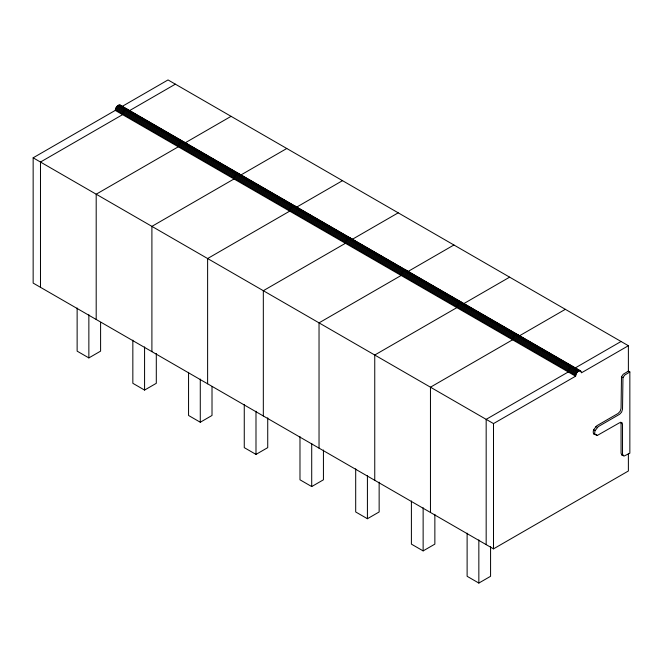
<?xml version="1.0" encoding="UTF-8"?>
<svg xmlns="http://www.w3.org/2000/svg" width="663" height="663" viewBox="0 0 663 663"><rect width="100%" height="100%" fill="white"/><g stroke="black" fill="none" stroke-linecap="round" stroke-linejoin="round"><path stroke-width="0.99" d="M628.383 453.393L628.383 470.995L493.504 548.865L33.15 283.084L33.15 157.811L115.254 110.406C115.453 107.97 117.376 104.464 120.235 105.16L580.589 370.94L581.468 372.805L628.383 345.721L628.383 371.603M33.15 157.811L493.504 423.591L575.608 376.194C575.807 373.75 577.73 370.244 580.589 370.94M621.496 376.783L621.057 408.358L620.17 411.234L618.123 413.439L596.866 425.712L593.634 429.773A5.934 3.431 -60 0 0 593.634 433.834L597.305 435.442L619.59 422.745L621.637 422.58L622.516 424.436L622.516 454.064L622.963 455.506L623.982 456.094L629.85 453.219L629.85 371.96L628.383 371.114L623.253 374.247L621.496 376.783L622.963 377.628L622.516 409.204L621.637 412.079L619.59 414.284L598.333 426.558L595.101 430.619A5.934 3.431 -60 0 0 595.101 434.679M622.963 377.628L624.72 375.092L629.85 371.96M122 106.511L168.029 79.933L628.383 345.721M129.335 110.746L175.363 84.168M185.043 142.91L231.072 116.332M240.752 175.073L286.781 148.495M296.469 207.237L342.498 180.659M77.132 307.988L77.132 351.141L88.859 357.912L100.594 351.141L100.594 322.367M351.291 239.915L398.206 212.831M132.84 340.152L132.84 383.305L144.575 390.076L156.302 383.305L156.302 353.512M407.886 271.565L453.915 244.995M188.557 372.316L188.557 415.469L200.284 422.24L212.011 415.469L212.011 386.703M463.603 303.729L509.632 277.159M244.266 404.48L244.266 447.633L255.993 454.404L267.728 447.633L267.728 417.839M519.311 335.901L565.34 309.323M299.983 436.644L299.983 479.797L311.709 486.567L323.436 479.797L323.436 450.003M575.02 368.064L621.057 341.486M355.691 468.807L355.691 511.96L367.418 518.731L379.145 511.96L379.145 482.167M411.4 500.979L411.4 544.124L423.135 550.895L434.862 544.124L434.862 514.331M467.117 533.143L467.117 576.296L478.843 583.067L490.57 576.296L490.57 546.494M623.253 455.166L621.935 455.083L621.057 453.219L621.057 423.591L620.618 422.157L622.076 423.002M593.634 433.834L595.101 434.34M119.647 104.994L581.028 371.363M118.917 105.077L579.271 370.857M118.18 105.326L578.534 371.114M117.45 105.923L577.805 371.703M116.721 106.685L577.067 372.465M116.133 107.53L576.487 373.31M115.694 108.459L576.048 374.247M115.395 109.478L575.749 375.258M115.254 110.406L575.608 376.194M595.838 426.466L597.305 427.32M593.634 429.773L595.101 430.619M595.838 434.596L597.305 435.442M621.496 454.661L622.963 455.506M517.985 334.972L517.546 334.55C514.687 333.845 512.764 337.351 512.565 339.796L430.461 387.192L430.461 512.466M406.56 270.637L406.121 270.214C403.27 269.518 401.347 273.023 401.14 275.468L319.036 322.864L319.036 448.138M295.143 206.309L294.704 205.886C291.844 205.19 289.922 208.696 289.714 211.132L207.618 258.537L207.618 383.811M183.717 141.981L183.278 141.559C180.419 140.863 178.496 144.368 178.297 146.805L96.193 194.209L96.193 319.483M120.235 105.16L120.674 105.583M573.992 367.808L573.255 366.714C570.404 366.017 568.481 369.523 568.274 371.96L486.17 419.356L486.17 544.638M462.567 303.48L461.838 302.378C458.978 301.682 457.056 305.187 456.848 307.632L374.752 355.028L374.752 480.302M351.15 239.152L350.412 238.05C347.553 237.354 345.63 240.86 345.431 243.296L263.327 290.701L263.327 415.974M239.724 174.825L238.987 173.723C236.136 173.026 234.213 176.532 234.006 178.969L151.902 226.373L151.902 351.647M128.299 110.489L127.569 109.395C124.71 108.699 122.788 112.204 122.58 114.641L40.484 162.037L40.484 287.319M493.504 423.591L493.504 548.865M478.843 539.914L478.843 583.067M423.135 507.75L423.135 550.895M367.418 475.586L367.418 518.731M311.709 443.414L311.709 486.567M255.993 411.251L255.993 454.404M200.284 379.087L200.284 422.24M144.575 346.923L144.575 390.076M88.859 314.759L88.859 357.912"/></g></svg>
